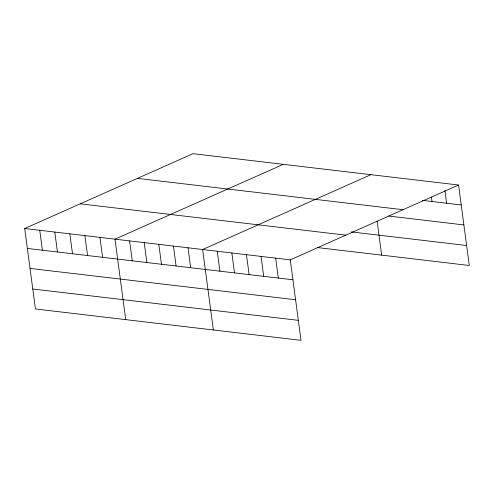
<?xml version="1.0" encoding="UTF-8"?>
<svg xmlns="http://www.w3.org/2000/svg" width="494" height="494" viewBox="0 0 494 494"><rect width="100%" height="100%" fill="white"/><g stroke="black" fill="none" stroke-linecap="round" stroke-linejoin="round"><path stroke-width="0.74" d="M458.562 185.022L290.262 259.85L301 340.323L35.438 308.978L24.7 228.512L193 153.677L458.562 185.022L469.3 265.488L317.395 247.562M283.29 164.335L114.991 239.17L125.729 319.637M370.926 174.678L202.626 249.513L213.365 329.98M422.518 200.379L461.223 204.948M137.462 178.371L403.024 209.715M388.667 216.051L463.891 224.931M351.246 231.896L466.632 245.512M80.238 203.818L345.8 235.156M24.7 228.512L290.262 259.85M27.361 248.439L292.923 279.783M30.023 268.421L295.591 299.759M32.771 289.002L298.333 320.347M444.94 190.678L446.619 203.225M431.416 197.075L432.009 201.503M377.132 221.201L381.664 255.145M275.658 258.127L278.32 278.06M261.054 256.405L263.71 276.337M246.444 254.682L249.106 274.615M231.84 252.959L234.502 272.886M217.237 251.236L219.892 271.163M188.023 247.784L190.684 267.717M173.419 246.061L176.074 265.994M158.809 244.339L161.47 264.271M144.205 242.616L146.866 262.542M129.601 240.893L132.256 260.82M99.942 237.392L102.604 257.318M84.894 235.613L87.555 255.546M69.845 233.841L72.507 253.768M54.797 232.063L57.458 251.996M39.748 230.284L42.41 250.217"/></g></svg>
